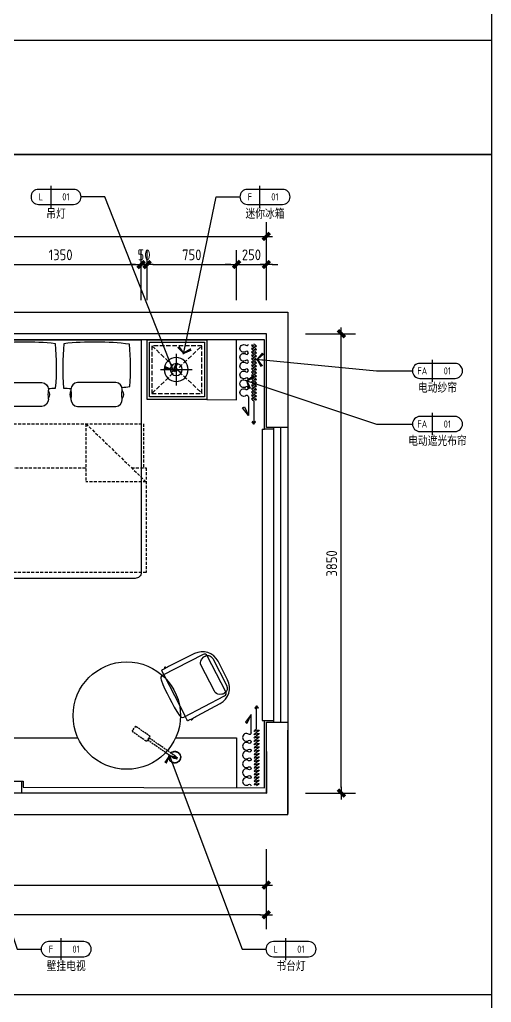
# Model space of a CAD drawing. Extents: x 220391 to 385981, y 332279 to 483868.
# Drawn here: x 240042 to 243996, y 452768 to 461002 of the extents above; entities that cross this region are included whole.
import ezdxf
from ezdxf.enums import TextEntityAlignment as Align

# ---------------------------------------------------------------- set-up
doc = ezdxf.new("R2010")
doc.units = 0
doc.header["$MEASUREMENT"] = 0
doc.linetypes.add('DOM-虚线', pattern=[0.35, 0.25, -0.1])
doc.linetypes.add('HIDDEN', pattern=[0.375, 0.25, -0.125, 0, 0])
for name, color, linetype in [('0-索引文字', 50, 'Continuous'), ('A-墙体', 4, 'Continuous'), ('A-完成面线', 20, 'Continuous'), ('A-楼梯(0.2)-DOM', 32, 'Continuous'), ('A-窗(0.18)-DOM', 12, 'Continuous'), ('F-平面灯具(0.15)-DOM', 1, 'Continuous'), ('F-活动家私(0.25)-DOM', 51, 'Continuous'), ('F-窗帘(0.12)-DOM', 120, 'Continuous')]:
    doc.layers.add(name, color=color, linetype=linetype)
doc.styles.add('DOM-romans.shx', font='dim.shx')
doc.styles.add('st', font='', dxfattribs={"width": 0.7})
doc.styles.add('家具平面底图$0$st', font='')
doc.styles.get('st').set_extended_font_data('SimSun')
doc.styles.get('家具平面底图$0$st').set_extended_font_data('YouYuan')
doc.dimstyles.new('DOM_DIM_1 80', dxfattribs={"dimscale": 60, "dimtxt": 1.5, "dimasz": 0.8, "dimexe": 2, "dimexo": 1.5, "dimgap": 0.6, "dimtad": 1, "dimdec": 0, "dimrnd": 5, "dimzin": 12, "dimdsep": 46, "dimtxsty": 'DOM-romans.shx', "dimblk": 'DOM_Dimension_Tick', "dimcen": 0.125, "dimclrd": 44, "dimclre": 44, "dimclrt": 50, "dimadec": 0, "dimazin": 0, "dimtfac": 1, "dimtdec": 0, "dimtix": 1, "dimtmove": 2, "dimatfit": 3, "dimldrblk": 'DOM_Leader_Arrow', "dimfxl": 0, "dimtvp": 1, "dimtolj": 1, "dimtzin": 0, "dimarcsym": 0})

# ---------------------------------------------------------------- blocks, each defined once
blk = doc.blocks.new('ehrhhh')
at = {"color": 0}
blk.add_line((292356.6, 467829.6), (315961.1, 467829.6), dxfattribs=at)
blk.add_lwpolyline([(292356.6, 474869.8), (315961.1, 474869.8), (315961.1, 466871.5), (292356.6, 466871.5)], close=True, dxfattribs=at)
blk = doc.blocks.new('A$C1b9db060')
at = {"color": 8}
for points in [[(-159.6, 265.3, 0.509249), (-167.3, 275.8, 0.497128), (-175, 265.6)], [(-175, -265.3, 0.497067), (-167.3, -275.5, 0.509249), (-159.6, -265)]]:
    blk.add_lwpolyline(points, format="xyb", dxfattribs=at)
blk.add_lwpolyline([(-138.9, 264.5, 0.007594), (-151.5, 265.1, 0.00592), (-176.7, 265.6, 0.006339), (-227.1, 265.4), (-470.9, 261.5, 0.409863), (-633, 97.2), (-633, -96.8, 0.409863), (-470.9, -261.2), (-227.1, -265, 0.005917), (-176.7, -265.3, 0.006762), (-151.5, -264.7, 0.007594), (-138.9, -264.2)], format="xyb")
for points in [[(-567.2, 188.3), (-567.2, -188.3)], [(-111.1, 217.6), (-539.2, 217.6)], [(-126.6, 262.6), (-126.6, 262.1)], [(-126.6, 262.1), (-126.6, 250.7), (-126.6, 217.6)], [(-126.6, 218.2), (-126.6, 217.7)], [(-539.2, -217.6), (-111.1, -217.6)], [(-126.6, -261.8), (-126.6, -217.6)], [(-126.6, -261.8), (-126.6, -262.3)]]:
    blk.add_lwpolyline(points)
for points in [[(-525, 191.8), (-504.5, 182.7)], [(-179, 265.6), (-173.8, 272.5)], [(-126.6, -218), (-126.6, -217.6), (-126.6, 217.7)], [(-600.8, -141.4), (-600.8, 135.3)], [(-474.6, 135.3), (-474.6, -141.4)], [(-504.5, -182.3), (-535.5, -195)], [(-173.8, -272.2), (-179, -265.3)]]:
    blk.add_lwpolyline(points, dxfattribs=at)
blk.add_arc((-1823.6, 0), 1750.6, 353.82571, 6.17429)
for points in [[(-600.8, 135.3), (-600, 171), (-584.8, 194), (-546.5, 196.5)], [(-546.5, 196.5), (-535.5, 195.3), (-530.7, 194.1), (-525, 191.8)], [(-175.3, 268.4), (-175.3, 268.4), (-175.3, 268.3), (-175.3, 268.3)], [(-504.5, 182.7), (-484.6, 171.6), (-475.5, 155.4), (-474.6, 135.3)], [(-535.5, -195), (-571.8, -200.3), (-598, -178.5), (-600.8, -141.4)], [(-474.6, -141.4), (-475.4, -156.3), (-484.8, -170.1), (-504.5, -182.3)], [(-175.3, -267.9), (-175.3, -268), (-175.3, -268), (-175.3, -268.1)]]:
    blk.add_open_spline(points, degree=3, dxfattribs=at)
for points in [[(-539.2, 217.6), (-554.6, 217.6), (-567.2, 204.4), (-567.2, 188.3)], [(-129.6, 263.6), (-132.7, 264.1), (-135.8, 264.3), (-138.9, 264.5)], [(-126.6, 262.6), (-126.6, 264.6), (-128.5, 263.5), (-129.6, 263.6)], [(-83.2, 188.3), (-85, 204.3), (-95.7, 217.6), (-111.1, 217.6)], [(-567.2, -188.3), (-567.2, -204.4), (-554.6, -217.6), (-539.2, -217.6)], [(-138.9, -264.2), (-135.8, -264), (-132.7, -263.8), (-129.6, -263.3)], [(-129.6, -263.3), (-128.5, -263.1), (-126.6, -264.2), (-126.6, -262.3)], [(-111.1, -217.6), (-95.7, -217.6), (-84.8, -204.3), (-83.2, -188.3)]]:
    blk.add_open_spline(points, degree=3)
blk = doc.blocks.new('A$C24FB7273')
at = {"color": 8, "linetype": 'HIDDEN', "ltscale": 100}
for p in [(-704.2, -212.5), (-1191.3, -717)]:
    blk.add_line(p, (-1191.3, -212.5), dxfattribs=at)
blk.add_lwpolyline([(0, -675), (-1950, -675, -0.414214), (-2000, -625), (-2000, 625, -0.414214), (-1950, 675), (0, 675)], format="xyb", close=True)
for points in [[(-1072.6, -594), (-1072.6, -717), (-1950, -717), (-1950, 715.5), (-1072.6, 715.5), (-1072.6, -212.5)], [(-1072.6, 693.8), (-704.2, 693.8), (-704.2, -695.4), (-1072.6, -695.4)], [(-704.2, -212.5), (-1191.3, -717)]]:
    blk.add_lwpolyline(points, dxfattribs=at)
at = {"color": 8}
for points in [[(-559, 157.2), (-559, 478.5, -0.392708), (-499.8, 533.5, -0.035252), (-491.5, 532.9, 0.092308), (-426.5, 532.9, -0.035252), (-418.1, 533.5, -0.392708), (-359, 478.5), (-359, 157.2, -0.392708), (-418.1, 102.3, -0.035252), (-426.5, 102.9, 0.092308), (-491.5, 102.9, -0.035252), (-499.8, 102.3, -0.392708), (-559, 157.2, 27.022466)], [(-426.5, 532.9, 0.307692), (-491.5, 532.9, -1.888889)], [(-426.5, 102.9, -0.307692), (-491.5, 102.9, 1.888889)], [(-426.5, -86.7, 0.307692), (-491.5, -86.7, -1.888889)], [(-559, -141.1), (-559, -462.4, 0.392708), (-499.8, -517.3, 0.035252), (-491.5, -516.7, -0.092308), (-426.5, -516.7, 0.035252), (-418.1, -517.3, 0.392708), (-359, -462.4), (-359, -141.1, 0.392708), (-418.1, -86.2, 0.035252), (-426.5, -86.7, -0.092308), (-491.5, -86.7, 0.035252), (-499.8, -86.2, 0.392708), (-559, -141.1, -27.022466)], [(-426.5, -516.7, -0.307692), (-491.5, -516.7, 1.888889)]]:
    blk.add_lwpolyline(points, format="xyb", dxfattribs=at)
for centre, radius, start, end in [((3293.2, 181.1), 3709.4, 173.5905, 174.59393), ((-224.7, -1310.4), 1912.9, 84.39105, 95.04685), ((-2294.8, 303.1), 2275.6, 353.45522, 7.32959), ((3293.2, 331.1), 3709.4, 183.52528, 184.47157), ((-229, 1946.7), 1912.9, 264.72401, 275.85099), ((3293.2, -314.9), 3709.4, 175.52843, 176.47472), ((-229, -1930.5), 1912.9, 84.14901, 95.27599), ((-2294.8, -287), 2275.6, 352.67041, 6.54478), ((3293.2, -164.9), 3709.4, 185.40607, 186.4095), ((-224.7, 1326.5), 1912.9, 264.95315, 275.60895)]:
    blk.add_arc(centre, radius, start, end, dxfattribs=at)
at = {"layer": 'F-活动家私(0.25)-DOM', "color": 8, "style": '家具平面底图$0$st', "width": 0.8}
blk.add_text('1350*2000', height=100, rotation=180, dxfattribs=at).set_placement((-1514.8, 557.2), align=Align.MIDDLE_CENTER)
blk = doc.blocks.new('DOM_Dimension_Tick')
at = {"color": 0, "linetype": 'ByBlock'}
for p, q in [((-1.09, 0), (0, 0)), ((0, 0), (1.09, 0))]:
    blk.add_line(p, q, dxfattribs=at)
at = {"color": 0, "linetype": 'Continuous', "const_width": 0.608}
blk.add_lwpolyline([(-0.61, -0.61), (0.61, 0.61)], dxfattribs=at)
blk = doc.blocks.new('*D740')
at = {"color": 44, "lineweight": -2, "transparency": 16777216}
for p, q in [((239710.3, 458650.8), (239710.3, 459070.8)), ((241060.3, 458650.8), (241060.3, 459070.8)), ((239758.3, 458950.8), (241012.3, 458950.8))]:
    blk.add_line(p, q, dxfattribs=at)
at = {"layer": 'Defpoints', "color": 0, "transparency": 16777216}
for p in [(241060.3, 458950.8), (239710.3, 458320.7), (241060.3, 458320.7)]:
    blk.add_point(p, dxfattribs=at)
at = {"color": 44, "lineweight": -2, "transparency": 16777216, "xscale": 48, "yscale": 48, "zscale": 48, "rotation": 180}
blk.add_blockref('DOM_Dimension_Tick', (239710.3, 458950.8), dxfattribs=at)
at = {"color": 44, "lineweight": -2, "transparency": 16777216, "xscale": 48, "yscale": 48, "zscale": 48}
blk.add_blockref('DOM_Dimension_Tick', (241060.3, 458950.8), dxfattribs=at)
at = {"color": 50, "transparency": 16777216, "insert": (240385.3, 459031.8), "char_height": 90, "attachment_point": 5, "style": 'DOM-romans.shx'}
blk.add_mtext('\\A1;1350', dxfattribs=at)
blk = doc.blocks.new('DOM_Leader_Arrow')
at = {"color": 0, "linetype": 'ByBlock'}
blk.add_line((0, 0), (-1.5, 0), dxfattribs=at)
for points in [[(-1.29, 1), (-0.89, 1.28), (-0.36, 0), (0, 0)], [(-1.29, -1), (-0.89, -1.28), (-0.36, 0), (0, 0)]]:
    blk.add_solid(points, dxfattribs=at)
blk = doc.blocks.new('*D741')
at = {"color": 44, "lineweight": -2, "transparency": 16777216}
for p, q in [((241110.3, 458650.8), (241110.3, 459070.8)), ((241859.9, 458650.8), (241859.9, 459070.8)), ((241158.3, 458950.8), (241811.9, 458950.8))]:
    blk.add_line(p, q, dxfattribs=at)
at = {"layer": 'Defpoints', "color": 0, "transparency": 16777216}
for p in [(241859.9, 458950.8), (241110.3, 458320.7), (241859.9, 458370.7)]:
    blk.add_point(p, dxfattribs=at)
at = {"color": 44, "lineweight": -2, "transparency": 16777216, "xscale": 48, "yscale": 48, "zscale": 48, "rotation": 180}
blk.add_blockref('DOM_Dimension_Tick', (241110.3, 458950.8), dxfattribs=at)
at = {"color": 44, "lineweight": -2, "transparency": 16777216, "xscale": 48, "yscale": 48, "zscale": 48}
blk.add_blockref('DOM_Dimension_Tick', (241859.9, 458950.8), dxfattribs=at)
at = {"color": 50, "transparency": 16777216, "insert": (241485.1, 459031.8), "char_height": 90, "attachment_point": 5, "style": 'DOM-romans.shx'}
blk.add_mtext('\\A1;750', dxfattribs=at)
blk = doc.blocks.new('GFAGA')
at = {"layer": 'F-活动家私(0.25)-DOM', "color": 1, "linetype": 'DOM-虚线', "ltscale": 150}
for p, q in [((-420, 0), (0, 400)), ((-420, 400), (0, 0))]:
    blk.add_line(p, q, dxfattribs=at)
blk.add_lwpolyline([(-420, 0), (0, 0), (0, 400), (-420, 400)], close=True, dxfattribs=at)
blk = doc.blocks.new('布帘及纱帘平面-DW')
at = {"layer": 'F-窗帘(0.12)-DOM', "color": 1, "linetype": 'Continuous'}
for p, q in [((-515.2, -32791.5), (-578.7, -32743.6)), ((-670, -32791.5), (-515.2, -32791.5)), ((-637.2, -32837.5), (-441.5, -32837.5))]:
    blk.add_line(p, q, dxfattribs=at)
at = {"layer": 'F-窗帘(0.12)-DOM', "color": 1, "linetype": 'Continuous', "flags": 128}
for points in [[(-965.3, -32791.5, -0.608416), (-975.9, -32771.1, 0.608416), (-1002.2, -32720.2, 0.608416), (-1028.5, -32771.1, -1.932003), (-1049.7, -32771.1, 0.608416), (-1076, -32720.3, 0.608416), (-1102.3, -32771.1, -0.608485), (-1112.9, -32791.6, -0.608485)], [(-670, -32791.5, -0.608416), (-680.6, -32771.1, 0.608416), (-707, -32720.2, 0.608416), (-733.3, -32771.1, -1.932003), (-754.4, -32771.1, 0.608416), (-780.8, -32720.2, 0.608416), (-807.1, -32771.1, -1.932003), (-828.2, -32771.1, 0.608416), (-854.6, -32720.2, 0.608416), (-880.9, -32771.1, -1.932003), (-902, -32771.1, 0.608416), (-928.4, -32720.2, 0.608416), (-954.7, -32771.1, -0.608416), (-965.3, -32791.5, 0.608416)]]:
    blk.add_lwpolyline(points, format="xyb", dxfattribs=at)
at = {"layer": 'F-窗帘(0.12)-DOM', "color": 1, "linetype": 'Continuous'}
for points in [[(-578.7, -32743.6), (-588, -32758.8), (-515.2, -32791.5)], [(-441.5, -32837.5), (-461.9, -32824.2), (-466.2, -32828.4), (-441.5, -32837.5)], [(-441.5, -32837.5), (-461.9, -32850.9), (-466.2, -32846.6), (-441.5, -32837.5)]]:
    blk.add_lwpolyline(points, dxfattribs=at)
at = {"layer": 'F-窗帘(0.12)-DOM', "color": 1, "linetype": 'Continuous', "extrusion": (0, 0, -1)}
for centre, start_param, end_param in [((-1105.9, -32837.6), 1.716714, 4.858306), ((-1091.9, -32837.6), -1.424879, 1.716714), ((-1077.9, -32837.6), 1.716714, 4.858306), ((-1063.9, -32837.6), -1.424879, 1.716714), ((-1049.9, -32837.6), 1.716714, 4.858306), ((-1036, -32837.6), -1.424879, 1.716714), ((-1022, -32837.6), 1.716714, 4.858306), ((-1008, -32837.6), -1.424879, 1.716714), ((-994, -32837.6), 1.716714, 4.858306), ((-980, -32837.6), -1.424879, 1.716714), ((-966, -32837.6), 1.716714, 4.858306), ((-952, -32837.6), -1.424879, 1.716714), ((-938, -32837.6), 1.716714, 4.858306), ((-924, -32837.6), -1.424879, 1.716714), ((-910, -32837.6), 1.716714, 4.858306), ((-896, -32837.6), -1.424879, 1.716714), ((-882, -32837.6), 1.716714, 4.858306), ((-868.1, -32837.6), -1.424879, 1.716714), ((-854.1, -32837.6), 1.716714, 4.858306), ((-840.1, -32837.6), -1.424879, 1.716714), ((-826.1, -32837.6), 1.716714, 4.858306), ((-812.1, -32837.6), -1.424879, 1.716714), ((-798.1, -32837.6), 1.716714, 4.858306), ((-784.1, -32837.6), -1.424879, 1.716714), ((-770.1, -32837.6), 1.716714, 4.858306), ((-756.1, -32837.6), -1.424879, 1.716714), ((-742.1, -32837.6), 1.716714, 4.858306), ((-728.1, -32837.6), -1.424879, 1.716714), ((-714.1, -32837.6), 1.716714, 4.858306), ((-700.2, -32837.6), -1.424879, 1.716714), ((-686.2, -32837.6), 1.716714, 4.858306), ((-672.2, -32837.6), -1.424879, 1.716714), ((-658.2, -32837.6), 1.716714, 4.858306), ((-644.2, -32837.5), -1.424879, 1.716714)]:
    blk.add_ellipse(centre, major_axis=(-12, 20.8), ratio=0.254545, start_param=start_param, end_param=end_param, dxfattribs=at)
blk = doc.blocks.new('*D742')
at = {"color": 44, "lineweight": -2, "transparency": 16777216}
for p, q in [((241859.9, 458650.8), (241859.9, 459070.8)), ((242109.9, 458650.8), (242109.9, 459070.8)), ((241811.9, 458950.8), (241763.9, 458950.8)), ((241859.9, 458950.8), (242109.9, 458950.8)), ((242157.9, 458950.8), (242205.9, 458950.8))]:
    blk.add_line(p, q, dxfattribs=at)
at = {"layer": 'Defpoints', "color": 0, "transparency": 16777216}
for p in [(242109.9, 458950.8), (241859.9, 458370.7), (242109.9, 458370.7)]:
    blk.add_point(p, dxfattribs=at)
at = {"color": 44, "lineweight": -2, "transparency": 16777216, "xscale": 48, "yscale": 48, "zscale": 48}
blk.add_blockref('DOM_Dimension_Tick', (241859.9, 458950.8), dxfattribs=at)
at = {"color": 44, "lineweight": -2, "transparency": 16777216, "xscale": 48, "yscale": 48, "zscale": 48, "rotation": 180}
blk.add_blockref('DOM_Dimension_Tick', (242109.9, 458950.8), dxfattribs=at)
at = {"color": 50, "transparency": 16777216, "insert": (241984.9, 459031.8), "char_height": 90, "attachment_point": 5, "style": 'DOM-romans.shx'}
blk.add_mtext('\\A1;250', dxfattribs=at)
blk = doc.blocks.new('*D743')
at = {"color": 44, "lineweight": -2, "transparency": 16777216}
for p, q in [((234209.9, 458886.4), (234209.9, 459306.4)), ((242109.9, 458886.4), (242109.9, 459306.4)), ((234257.9, 459186.4), (242061.9, 459186.4))]:
    blk.add_line(p, q, dxfattribs=at)
at = {"layer": 'Defpoints', "color": 0, "transparency": 16777216}
for p in [(242109.9, 459186.4), (242109.9, 458725.8), (234209.9, 458689.2)]:
    blk.add_point(p, dxfattribs=at)
at = {"color": 44, "lineweight": -2, "transparency": 16777216, "xscale": 48, "yscale": 48, "zscale": 48, "rotation": 180}
blk.add_blockref('DOM_Dimension_Tick', (234209.9, 459186.4), dxfattribs=at)
at = {"color": 44, "lineweight": -2, "transparency": 16777216, "xscale": 48, "yscale": 48, "zscale": 48}
blk.add_blockref('DOM_Dimension_Tick', (242109.9, 459186.4), dxfattribs=at)
at = {"color": 50, "transparency": 16777216, "insert": (238159.9, 459267.4), "char_height": 90, "attachment_point": 5, "style": 'DOM-romans.shx'}
blk.add_mtext('\\A1;7900', dxfattribs=at)
blk = doc.blocks.new('*D747')
at = {"color": 44, "lineweight": -2, "transparency": 16777216}
for p, q in [((237509.1, 454051.2), (237509.1, 453631.2)), ((242108.9, 454051.2), (242108.9, 453631.2)), ((237557.1, 453751.2), (242060.9, 453751.2))]:
    blk.add_line(p, q, dxfattribs=at)
at = {"layer": 'Defpoints', "color": 0, "transparency": 16777216}
for p in [(237509.1, 454520.7), (242108.9, 454521.7), (242108.9, 453751.2)]:
    blk.add_point(p, dxfattribs=at)
at = {"color": 44, "lineweight": -2, "transparency": 16777216, "xscale": 48, "yscale": 48, "zscale": 48, "rotation": 180}
blk.add_blockref('DOM_Dimension_Tick', (237509.1, 453751.2), dxfattribs=at)
at = {"color": 44, "lineweight": -2, "transparency": 16777216, "xscale": 48, "yscale": 48, "zscale": 48}
blk.add_blockref('DOM_Dimension_Tick', (242108.9, 453751.2), dxfattribs=at)
at = {"color": 50, "transparency": 16777216, "insert": (239809, 453832.2), "char_height": 90, "attachment_point": 5, "style": 'DOM-romans.shx'}
blk.add_mtext('\\A1;4600', dxfattribs=at)
blk = doc.blocks.new('*D748')
at = {"color": 44, "lineweight": -2, "transparency": 16777216}
for p, q in [((234659.9, 453803), (234659.9, 453383)), ((242108.9, 453803), (242108.9, 453383)), ((242060.9, 453503), (234707.9, 453503))]:
    blk.add_line(p, q, dxfattribs=at)
at = {"layer": 'Defpoints', "color": 0, "transparency": 16777216}
for p in [(234659.9, 454051.2), (242108.9, 454051.2), (234659.9, 453503)]:
    blk.add_point(p, dxfattribs=at)
at = {"color": 44, "lineweight": -2, "transparency": 16777216, "xscale": 48, "yscale": 48, "zscale": 48, "rotation": 180}
blk.add_blockref('DOM_Dimension_Tick', (234659.9, 453503), dxfattribs=at)
at = {"color": 44, "lineweight": -2, "transparency": 16777216, "xscale": 48, "yscale": 48, "zscale": 48}
blk.add_blockref('DOM_Dimension_Tick', (242108.9, 453503), dxfattribs=at)
at = {"color": 50, "transparency": 16777216, "insert": (238384.4, 453584), "char_height": 90, "attachment_point": 5, "style": 'DOM-romans.shx'}
blk.add_mtext('\\A1;7450', dxfattribs=at)
blk = doc.blocks.new('*D749')
at = {"color": 44, "lineweight": -2, "transparency": 16777216}
for p, q in [((242438.4, 458370.7), (242858.4, 458370.7)), ((242738.4, 454569.7), (242738.4, 458322.7)), ((242438.4, 454521.7), (242858.4, 454521.7))]:
    blk.add_line(p, q, dxfattribs=at)
at = {"layer": 'Defpoints', "color": 0, "transparency": 16777216}
for p in [(242109.9, 458370.7), (242738.4, 458370.7), (242108.9, 454521.7)]:
    blk.add_point(p, dxfattribs=at)
at = {"color": 44, "lineweight": -2, "transparency": 16777216, "xscale": 48, "yscale": 48, "zscale": 48}
for p, rotation in [((242738.4, 458370.7), 90), ((242738.4, 454521.7), 270)]:
    blk.add_blockref('DOM_Dimension_Tick', p, dxfattribs=dict(at, rotation=rotation))
at = {"color": 50, "transparency": 16777216, "insert": (242657.4, 456446.2), "char_height": 90, "attachment_point": 5, "rotation": 90, "style": 'DOM-romans.shx'}
blk.add_mtext('\\A1;3850', dxfattribs=at)
blk = doc.blocks.new('*D786')
at = {"color": 44, "lineweight": -2, "transparency": 16777216}
for p, q in [((241060.3, 458650.8), (241060.3, 459070.8)), ((241110.3, 458650.8), (241110.3, 459070.8)), ((241012.3, 458950.8), (240964.3, 458950.8)), ((241110.3, 458950.8), (241060.3, 458950.8)), ((241158.3, 458950.8), (241206.3, 458950.8))]:
    blk.add_line(p, q, dxfattribs=at)
at = {"layer": 'Defpoints', "color": 0, "transparency": 16777216}
for p in [(241060.3, 458950.8), (241060.3, 458320.7), (241110.3, 458320.7)]:
    blk.add_point(p, dxfattribs=at)
at = {"color": 44, "lineweight": -2, "transparency": 16777216, "xscale": 48, "yscale": 48, "zscale": 48}
blk.add_blockref('DOM_Dimension_Tick', (241060.3, 458950.8), dxfattribs=at)
at = {"color": 44, "lineweight": -2, "transparency": 16777216, "xscale": 48, "yscale": 48, "zscale": 48, "rotation": 180}
blk.add_blockref('DOM_Dimension_Tick', (241110.3, 458950.8), dxfattribs=at)
at = {"color": 50, "transparency": 16777216, "insert": (241085.3, 459031.8), "char_height": 90, "attachment_point": 5, "style": 'DOM-romans.shx'}
blk.add_mtext('\\A1;50', dxfattribs=at)
blk = doc.blocks.new('做成ACAD TuKuai0337')
at = {"color": 57, "linetype": 'Continuous'}
for points in [[(0, 193), (0, -193)], [(193, 0), (-193, 0)], [(0, 0), (0, 73)]]:
    blk.add_lwpolyline(points, dxfattribs=at)
at = {"color": 58, "linetype": 'Continuous'}
for points in [[(0, 0), (-63, -36)], [(0, 0), (63, -36)]]:
    blk.add_lwpolyline(points, dxfattribs=at)
at = {"linetype": 'Continuous'}
blk.add_circle((0, 0), 146, dxfattribs=at)
at = {"color": 57, "linetype": 'Continuous'}
blk.add_circle((0, 0), 72.9, dxfattribs=at)
blk = doc.blocks.new('A$Cfbbf359a')
at = {"layer": 'F-平面灯具(0.15)-DOM', "linetype": 'DOM-虚线', "ltscale": 60}
blk.add_lwpolyline([(-385.4, 166.9), (-244.5, 115.6), (-261.6, 68.6), (-402.5, 119.9)], close=True, dxfattribs=at)
blk.add_lwpolyline([(-249.6, 101.5), (3.4, 9.4, -1), (-3.4, -9.4), (-256.5, 82.7)], format="xyb", close=True, dxfattribs=at)
for radius in [50, 47]:
    blk.add_arc((0, 0), radius, 171.53696, 148.46304, dxfattribs=at)
blk = doc.blocks.new('DOM-立面家具标注符号-002')
blk.add_line((0, 3.1), (0, -3.1))
at = {"color": 150}
blk.add_lwpolyline([(-3.4, 2.1, 1), (-3.4, -2.1), (6.4, -2.1, 1), (6.4, 2.1)], format="xyb", close=True, dxfattribs=at)
at = {"style": 'st', "width": 0.8, "flags": 4}
blk.add_attdef('ITEM6', text='', height=2.5, dxfattribs=at).set_placement((-6, 0), align=Align.MIDDLE_RIGHT)
at = {"style": 'DOM-romans.shx', "width": 0.8}
for tag, flags, p in [('NUM1', 12, (-2.75, 0)), ('NUM2', 4, (4.25, 0)), ('NUM4', 4, (1.5, -4.6)), ('NUM5', 4, (1.5, -7.6))]:
    blk.add_attdef(tag, text='', height=2, dxfattribs=dict(at, flags=flags)).set_placement(p, align=Align.MIDDLE)
at = {"style": 'st', "width": 0.8, "flags": 4}
blk.add_attdef('NUM3', text='', height=2.5, dxfattribs=at).set_placement((9, 0), align=Align.MIDDLE_LEFT)
blk.add_attdef('NUM7', text='', height=2.5, dxfattribs=at).set_placement((1.5, -10.85), align=Align.MIDDLE_CENTER)
blk = doc.blocks.new('DOM-立面家具标注符号')
blk.add_line((0, 3.1), (0, -3.1))
at = {"color": 150}
blk.add_lwpolyline([(-3.4, 2.1, 1), (-3.4, -2.1), (6.4, -2.1, 1), (6.4, 2.1)], format="xyb", close=True, dxfattribs=at)
at = {"style": 'st', "width": 0.8, "flags": 4}
blk.add_attdef('ITEM5', text='', height=2.5, dxfattribs=at).set_placement((-6, 0), align=Align.MIDDLE_RIGHT)
at = {"style": 'DOM-romans.shx', "width": 0.8}
for tag, flags, p in [('NUM1', 12, (-2.75, 0)), ('NUM2', 4, (4.25, 0)), ('NUM4', 4, (1.5, -4.6))]:
    blk.add_attdef(tag, text='', height=2, dxfattribs=dict(at, flags=flags)).set_placement(p, align=Align.MIDDLE)
at = {"style": 'st', "width": 0.8, "flags": 4}
blk.add_attdef('NUM3', text='', height=2.5, dxfattribs=at).set_placement((9, 0), align=Align.MIDDLE_LEFT)
blk.add_attdef('NUM6', text='', height=2.5, dxfattribs=at).set_placement((1.5, -8.35), align=Align.MIDDLE_CENTER)

msp = doc.modelspace()

# ---------------------------------------------------------------- linework, layer by layer
at = {"color": 1}
msp.add_line((242094.9, 455130.7), (242169.9, 455130.7), dxfattribs=at)
at = {"color": 8}
msp.add_line((239054.3, 454620.7), (240061.2, 454620.7), dxfattribs=at)
at = {"color": 3}
msp.add_lwpolyline([(240061.2, 454520.7), (240061.2, 454620.7), (240072.6, 454620.7), (240072.6, 454570.7), (242094.9, 454566.1), (242094.9, 455130.7)], dxfattribs=at)
at = {"layer": 'A-墙体'}
for p, q in [((234074.9, 458550.7), (242289.9, 458550.7)), ((242289.9, 458550.7), (242289.9, 457585.7)), ((242109.9, 458370.7), (234224.9, 458370.7)), ((242109.9, 457585.7), (242109.9, 458370.7)), ((242289.9, 457585.7), (242109.9, 457585.7)), ((242109.9, 454521.7), (242109.9, 455115.7)), ((242109.9, 455115.7), (242289.9, 455115.7)), ((242289.9, 455115.7), (242289.9, 454351.7)), ((242289.9, 454340.7), (242289.9, 455049.7)), ((242109.9, 454869.7), (242109.9, 454520.7)), ((242109.9, 454520.7), (237509.1, 454520.7)), ((242289.9, 454340.7), (237588.1, 454340.7))]:
    msp.add_line(p, q, dxfattribs=at)
msp.add_arc((242108.9, 454521.7), 1, 270, 0, dxfattribs=at)
at = {"layer": 'A-完成面线', "color": 3}
msp.add_line((242094.9, 458320.7), (237540.1, 458320.7), dxfattribs=at)
at = {"layer": 'A-完成面线'}
for p, q in [((242094.9, 457570.7), (242094.9, 458320.7)), ((242169.9, 457570.7), (242094.9, 457570.7))]:
    msp.add_line(p, q, dxfattribs=at)
at = {"layer": 'A-楼梯(0.2)-DOM'}
for p, q in [((242074.9, 457570.7), (242094.9, 457570.7)), ((242074.9, 457570.7), (242074.9, 455130.7)), ((242074.9, 455130.7), (242094.9, 455130.7))]:
    msp.add_line(p, q, dxfattribs=at)
at = {"layer": 'A-窗(0.18)-DOM'}
for p, q in [((242169.9, 457585.7), (242169.9, 455115.7)), ((242229.9, 457585.7), (242229.9, 455115.7)), ((242289.9, 457585.7), (242289.9, 455115.7))]:
    msp.add_line(p, q, dxfattribs=at)
at = {"layer": 'F-活动家私(0.25)-DOM'}
for p, q in [((241110.3, 458125.7), (241110.3, 458225.7)), ((238345, 454985.7), (240530.1, 454985.7)), ((241350, 454985.7), (241859.9, 454985.7)), ((241859.9, 454985.7), (241859.9, 454566.9))]:
    msp.add_line(p, q, dxfattribs=at)
at = {"layer": 'F-活动家私(0.25)-DOM', "elevation": 0}
for points in [[(241610.3, 458320.7), (241610.3, 457820.7), (241110.3, 457820.7), (241110.3, 458320.7)], [(241610.3, 458320.7), (241610.3, 457820.7), (241859.9, 457818.2), (241859.9, 458318.2)]]:
    msp.add_lwpolyline(points, close=True, dxfattribs=at)
at = {"layer": 'F-活动家私(0.25)-DOM', "color": 8, "elevation": 0}
msp.add_lwpolyline([(241590.3, 458300.7), (241590.3, 457840.7), (241130.3, 457840.7), (241130.3, 458300.7)], close=True, dxfattribs=at)
at = {"layer": 'F-活动家私(0.25)-DOM'}
msp.add_circle((240940, 455171.2), 450, dxfattribs=at)

# ---------------------------------------------------------------- block references
at = {"color": 4}
for p in [(-71965.3, -6998.3), (-71965.3, -14996.6), (-71965.3, -14996.6)]:
    msp.add_blockref('ehrhhh', p, dxfattribs=at)
at = {"color": 4, "xscale": -1, "rotation": 125.1393200625526}
msp.add_blockref('A$Cfbbf359a', (241342.3, 454822.3, 0), dxfattribs=at)
at = {"layer": '0-索引文字'}
ref = msp.add_blockref('DOM-立面家具标注符号-002', (240302.3, 459517.6), dxfattribs=dict(at, xscale=30, yscale=30, zscale=30))
ref.add_attrib('NUM1', 'L', dxfattribs={"layer": '0', "height": 60, "style": 'DOM-romans.shx', "width": 0.8}).set_placement((240219.8, 459517.6), align=Align.MIDDLE)
ref.add_attrib('NUM2', '01', dxfattribs={"layer": '0', "height": 60, "style": 'DOM-romans.shx', "width": 0.8}).set_placement((240429.8, 459517.6), align=Align.MIDDLE)
ref.add_attrib('NUM7', '吊灯', dxfattribs={"layer": '0', "height": 75, "style": 'st', "width": 0.8}).set_placement((240347.3, 459379.6), align=Align.MIDDLE_CENTER)
ref = msp.add_blockref('DOM-立面家具标注符号-002', (242053.7, 459517.6), dxfattribs=dict(at, xscale=30, yscale=30, zscale=30))
ref.add_attrib('NUM1', 'F', dxfattribs={"layer": '0', "height": 60, "style": 'DOM-romans.shx', "width": 0.8}).set_placement((241971.2, 459517.6), align=Align.MIDDLE)
ref.add_attrib('NUM2', '01', dxfattribs={"layer": '0', "height": 60, "style": 'DOM-romans.shx', "width": 0.8}).set_placement((242181.2, 459517.6), align=Align.MIDDLE)
ref.add_attrib('NUM7', '迷你冰箱', dxfattribs={"layer": '0', "height": 75, "style": 'st', "width": 0.8}).set_placement((242098.7, 459379.6), align=Align.MIDDLE_CENTER)
ref = msp.add_blockref('DOM-立面家具标注符号-002', (243499.2, 458059.4), dxfattribs=dict(at, xscale=30, yscale=30, zscale=30))
ref.add_attrib('NUM1', 'FA', dxfattribs={"layer": '0', "height": 60, "style": 'DOM-romans.shx', "width": 0.8}).set_placement((243416.7, 458059.4), align=Align.MIDDLE)
ref.add_attrib('NUM2', '01', dxfattribs={"layer": '0', "height": 60, "style": 'DOM-romans.shx', "width": 0.8}).set_placement((243626.7, 458059.4), align=Align.MIDDLE)
ref.add_attrib('NUM7', '电动纱帘', dxfattribs={"layer": '0', "height": 75, "style": 'st', "width": 0.8}).set_placement((243544.2, 457921.4), align=Align.MIDDLE_CENTER)
ref = msp.add_blockref('DOM-立面家具标注符号-002', (243499.2, 457614.2), dxfattribs=dict(at, xscale=30, yscale=30, zscale=30))
ref.add_attrib('NUM1', 'FA', dxfattribs={"layer": '0', "height": 60, "style": 'DOM-romans.shx', "width": 0.8}).set_placement((243416.7, 457614.2), align=Align.MIDDLE)
ref.add_attrib('NUM2', '01', dxfattribs={"layer": '0', "height": 60, "style": 'DOM-romans.shx', "width": 0.8}).set_placement((243626.7, 457614.2), align=Align.MIDDLE)
ref.add_attrib('NUM7', '电动遮光布帘', dxfattribs={"layer": '0', "height": 75, "style": 'st', "width": 0.8}).set_placement((243544.2, 457476.2), align=Align.MIDDLE_CENTER)
ref = msp.add_blockref('DOM-立面家具标注符号-002', (240387.2, 453214.1), dxfattribs=dict(at, xscale=30, yscale=30, zscale=30))
ref.add_attrib('NUM1', 'F', dxfattribs={"layer": '0', "height": 60, "style": 'DOM-romans.shx', "width": 0.8}).set_placement((240304.7, 453214.1), align=Align.MIDDLE)
ref.add_attrib('NUM2', '01', dxfattribs={"layer": '0', "height": 60, "style": 'DOM-romans.shx', "width": 0.8}).set_placement((240514.7, 453214.1), align=Align.MIDDLE)
ref.add_attrib('NUM7', '壁挂电视', dxfattribs={"layer": '0', "height": 75, "style": 'st', "width": 0.8}).set_placement((240432.2, 453076.1), align=Align.MIDDLE_CENTER)
ref = msp.add_blockref('DOM-立面家具标注符号', (242271.3, 453214.1, 0), dxfattribs=dict(at, xscale=30, yscale=30, zscale=30))
ref.add_attrib('NUM1', 'L', dxfattribs={"layer": '0', "height": 60, "style": 'DOM-romans.shx', "width": 0.8}).set_placement((242188.8, 453214.1, 0), align=Align.MIDDLE)
ref.add_attrib('NUM2', '01', dxfattribs={"layer": '0', "height": 60, "style": 'DOM-romans.shx', "width": 0.8}).set_placement((242398.8, 453214.1, 0), align=Align.MIDDLE)
ref.add_attrib('NUM6', '书台灯', dxfattribs={"layer": '0', "height": 75, "style": 'st', "width": 0.8}).set_placement((242316.3, 453076.1, 0), align=Align.MIDDLE_CENTER)
at = {"layer": 'F-活动家私(0.25)-DOM', "extrusion": (0, 0, -1), "xscale": -1, "zscale": -1, "rotation": 270}
msp.add_blockref('A$C24FB7273', (-240385.3, 458320.7), dxfattribs=at)
at = {"layer": 'F-活动家私(0.25)-DOM', "color": 8}
msp.add_blockref('GFAGA', (241570.2, 457870.7), dxfattribs=at)
at = {"layer": 'F-活动家私(0.25)-DOM', "xscale": -0.6872852233676977, "yscale": 0.6872852233676977, "zscale": 0.6872852233676977}
msp.add_blockref('做成ACAD TuKuai0337', (241354.4, 458070.7), dxfattribs=at)
at = {"layer": 'F-活动家私(0.25)-DOM', "xscale": 0.9, "yscale": 0.9, "zscale": 0.9, "rotation": 207.3348726621244}
msp.add_blockref('A$C1b9db060', (241238.8, 455286.8), dxfattribs=at)
at = {"layer": 'F-窗帘(0.12)-DOM', "color": 8, "xscale": -1, "rotation": 90}
msp.add_blockref('布帘及纱帘平面-DW', (209167.8, 457171.3), dxfattribs=at)
at = {"layer": 'F-窗帘(0.12)-DOM', "color": 8, "rotation": 90.00000000000001}
msp.add_blockref('布帘及纱帘平面-DW', (209190.4, 455695.4), dxfattribs=at)

# ---------------------------------------------------------------- dimensions: what is measured, and where the dimension line sits
at = {"color": 4}
for base, p1, p2, picture, middle in [((242109.9, 459186.4), (234209.9, 458689.2), (242109.9, 458725.8), '*D743', (238159.9, 459267.4)), ((241060.3, 458950.8), (239710.3, 458320.7), (241060.3, 458320.7), '*D740', (240385.3, 459031.8)), ((241060.3, 458950.8), (241110.3, 458320.7), (241060.3, 458320.7), '*D786', (241085.3, 459031.8)), ((241859.9, 458950.8), (241110.3, 458320.7), (241859.9, 458370.7), '*D741', (241485.1, 459031.8)), ((242109.9, 458950.8), (241859.9, 458370.7), (242109.9, 458370.7), '*D742', (241984.9, 459031.8)), ((242108.9, 453751.2), (237509.1, 454520.7), (242108.9, 454521.7), '*D747', (239809, 453832.2)), ((234659.9, 453503), (242108.9, 454051.2), (234659.9, 454051.2), '*D748', (238384.4, 453584))]:
    dim = msp.add_linear_dim(base=base, p1=p1, p2=p2, dimstyle='DOM_DIM_1 80', dxfattribs=at)
    dim.commit()
    dim.dimension.update_dxf_attribs({"geometry": picture, "text_midpoint": middle})
dim = msp.add_linear_dim(base=(242738.4, 458370.7), p1=(242108.9, 454521.7), p2=(242109.9, 458370.7), angle=90, dimstyle='DOM_DIM_1 80', dxfattribs=at)
dim.commit()
dim.dimension.update_dxf_attribs({"geometry": '*D749', "text_midpoint": (242657.4, 456446.2)})

# ---------------------------------------------------------------- leaders
for points in [[(241332.7, 458058.1), (240757.3, 459517.6), (240557.3, 459517.6)], [(241414.9, 458199.6), (241688.7, 459517.6), (241888.7, 459517.6)], [(242025.6, 458156.6), (243034.2, 458059.4), (243334.2, 458059.4)], [(241938.9, 457978.4), (243034.2, 457614.2), (243334.2, 457614.2)], [(241296.4, 454842.1, 0), (241906.3, 453214.1, 0), (242106.3, 453214.1, 0)], [(239560.3, 454566.1), (240022.2, 453214.1), (240222.2, 453214.1)]]:
    msp.add_leader(points, dimstyle='DOM_DIM_1 80', override={"dimgap": 0.6, "dimtad": 0}, dxfattribs=at)

doc.saveas('drawing.dxf')
